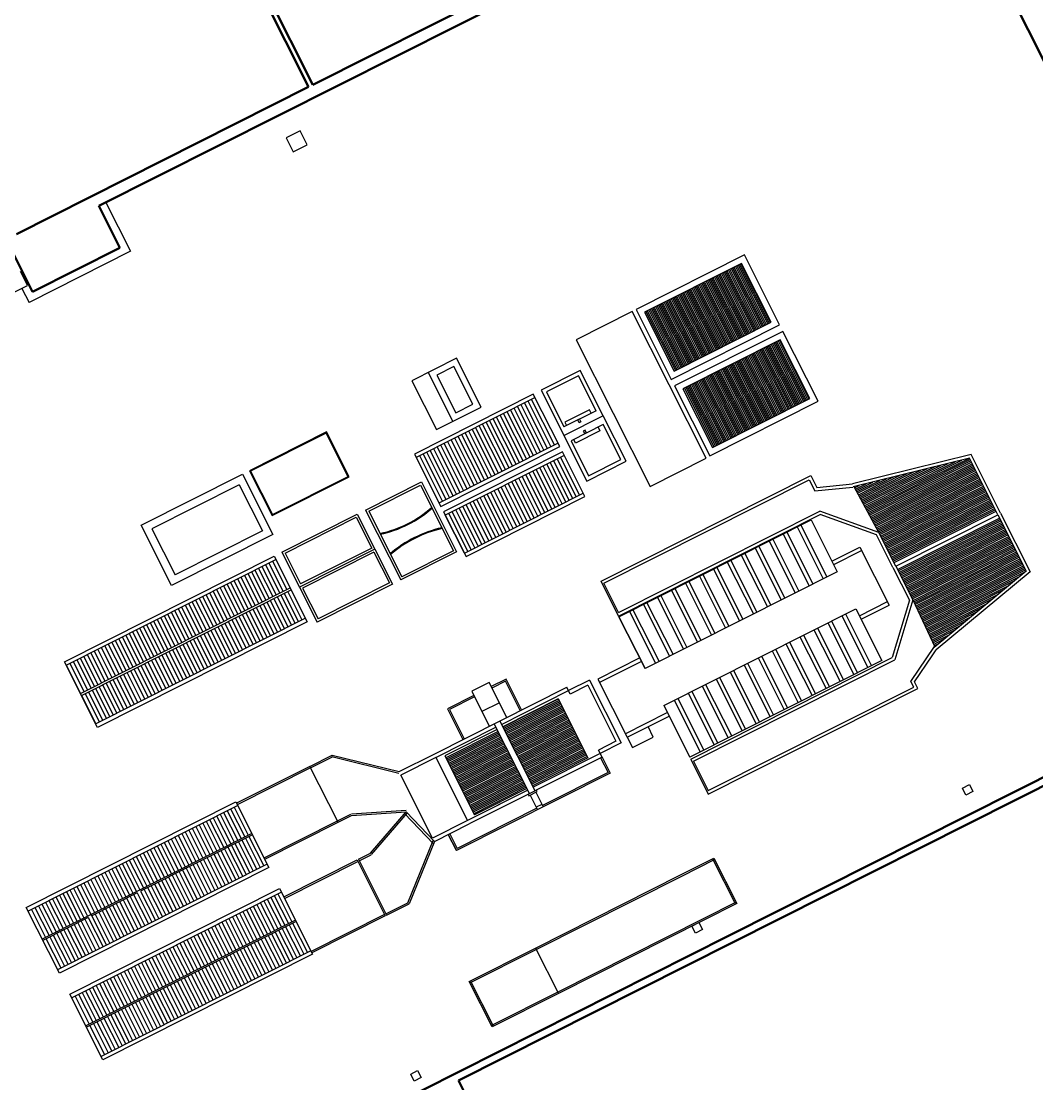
# Model space of a CAD drawing. Header units: inches. Extents: x 725.5 to 800.4, y -655.3 to -591.9.
# Drawn here: x 761.764 to 764.322, y -639.274 to -636.598 of the extents above; entities that cross this region are included whole.
import ezdxf

# ---------------------------------------------------------------- set-up
doc = ezdxf.new("R2010")
doc.units = ezdxf.units.IN
doc.header["$MEASUREMENT"] = 0
doc.layers.add('023_MUROS_2', color=7, linetype='Continuous')
doc.layers.add('A_TEXTOLOCAL', color=3, linetype='Continuous')

msp = doc.modelspace()

# ---------------------------------------------------------------- linework, layer by layer
at = {"color": 7}
for p, q in [((761.9768, -637.0541), (762.0389, -637.1774)), ((762.0389, -637.1774), (761.7836, -637.306)), ((763.5858, -637.1866), (763.313, -637.3241)), ((763.6745, -637.3627), (763.5858, -637.1866)), ((763.5789, -637.2078), (763.3342, -637.3311)), ((763.5454, -637.2246), (763.6199, -637.3725)), ((763.5489, -637.2229), (763.6234, -637.3707)), ((763.5524, -637.2211), (763.6269, -637.369)), ((763.556, -637.2193), (763.6305, -637.3672)), ((763.5595, -637.2175), (763.634, -637.3654)), ((763.563, -637.2158), (763.6375, -637.3636)), ((763.5665, -637.214), (763.641, -637.3619)), ((763.5701, -637.2122), (763.6446, -637.3601)), ((763.5736, -637.2105), (763.6481, -637.3583)), ((763.5771, -637.2087), (763.6516, -637.3566)), ((763.6534, -637.3557), (763.5789, -637.2078)), ((763.4926, -637.2512), (763.5671, -637.3991)), ((763.4961, -637.2495), (763.5706, -637.3973)), ((763.4996, -637.2477), (763.5741, -637.3956)), ((763.5032, -637.2459), (763.5777, -637.3938)), ((763.5067, -637.2442), (763.5812, -637.392)), ((763.5102, -637.2424), (763.5847, -637.3903)), ((763.5137, -637.2406), (763.5882, -637.3885)), ((763.5172, -637.2388), (763.5917, -637.3867)), ((763.5208, -637.2371), (763.5953, -637.3849)), ((763.5243, -637.2353), (763.5988, -637.3832)), ((763.5278, -637.2335), (763.6023, -637.3814)), ((763.5313, -637.2317), (763.6058, -637.3796)), ((763.5348, -637.23), (763.6093, -637.3778)), ((763.5384, -637.2282), (763.6129, -637.3761)), ((763.5419, -637.2264), (763.6164, -637.3743)), ((761.7659, -637.2708), (761.7836, -637.306)), ((763.4363, -637.2796), (763.5108, -637.4275)), ((763.4398, -637.2779), (763.5143, -637.4257)), ((763.4433, -637.2761), (763.5178, -637.424)), ((763.4468, -637.2743), (763.5213, -637.4222)), ((763.4503, -637.2725), (763.5248, -637.4204)), ((763.4539, -637.2708), (763.5284, -637.4186)), ((763.4574, -637.269), (763.5319, -637.4169)), ((763.4609, -637.2672), (763.5354, -637.4151)), ((763.4644, -637.2654), (763.5389, -637.4133)), ((763.4679, -637.2637), (763.5424, -637.4115)), ((763.4715, -637.2619), (763.546, -637.4098)), ((763.475, -637.2601), (763.5495, -637.408)), ((763.4785, -637.2583), (763.553, -637.4062)), ((763.482, -637.2566), (763.5565, -637.4044)), ((763.4856, -637.2548), (763.5601, -637.4027)), ((763.4891, -637.253), (763.5636, -637.4009)), ((763.3834, -637.3062), (763.4579, -637.4541)), ((763.387, -637.3045), (763.4615, -637.4523)), ((763.3905, -637.3027), (763.465, -637.4506)), ((763.394, -637.3009), (763.4685, -637.4488)), ((763.3975, -637.2991), (763.472, -637.447)), ((763.4011, -637.2974), (763.4756, -637.4452)), ((763.4046, -637.2956), (763.4791, -637.4435)), ((763.4081, -637.2938), (763.4826, -637.4417)), ((763.4116, -637.292), (763.4861, -637.4399)), ((763.4151, -637.2903), (763.4896, -637.4381)), ((763.4187, -637.2885), (763.4932, -637.4364)), ((763.4222, -637.2867), (763.4967, -637.4346)), ((763.4257, -637.285), (763.5002, -637.4328)), ((763.4292, -637.2832), (763.5037, -637.4311)), ((763.4327, -637.2814), (763.5072, -637.4293)), ((763.3031, -637.3291), (763.1622, -637.4)), ((763.4893, -637.6988), (763.3031, -637.3291)), ((763.313, -637.3241), (763.4017, -637.5001)), ((763.3342, -637.3311), (763.4087, -637.4789)), ((763.3377, -637.3293), (763.4122, -637.4772)), ((763.3412, -637.3275), (763.4157, -637.4754)), ((763.3447, -637.3257), (763.4192, -637.4736)), ((763.3482, -637.324), (763.4227, -637.4718)), ((763.3518, -637.3222), (763.4263, -637.4701)), ((763.3553, -637.3204), (763.4298, -637.4683)), ((763.3588, -637.3187), (763.4333, -637.4665)), ((763.3623, -637.3169), (763.4368, -637.4648)), ((763.3658, -637.3151), (763.4403, -637.463)), ((763.3694, -637.3133), (763.4439, -637.4612)), ((763.3729, -637.3116), (763.4474, -637.4594)), ((763.3764, -637.3098), (763.4509, -637.4577)), ((763.3799, -637.308), (763.4544, -637.4559)), ((763.4087, -637.4789), (763.6534, -637.3557)), ((763.4017, -637.5001), (763.6745, -637.3627)), ((763.6828, -637.379), (763.4099, -637.5165)), ((763.7715, -637.5551), (763.6828, -637.379)), ((763.1622, -637.4), (763.3485, -637.7697)), ((763.6758, -637.4002), (763.4311, -637.5235)), ((763.6494, -637.4135), (763.7239, -637.5614)), ((763.6529, -637.4117), (763.7274, -637.5596)), ((763.6564, -637.41), (763.7309, -637.5578)), ((763.6599, -637.4082), (763.7344, -637.5561)), ((763.6635, -637.4064), (763.738, -637.5543)), ((763.667, -637.4046), (763.7415, -637.5525)), ((763.6705, -637.4029), (763.745, -637.5507)), ((763.674, -637.4011), (763.7485, -637.549)), ((763.7503, -637.5481), (763.6758, -637.4002)), ((763.5966, -637.4401), (763.6711, -637.588)), ((763.6001, -637.4383), (763.6746, -637.5862)), ((763.6036, -637.4366), (763.6781, -637.5844)), ((763.6071, -637.4348), (763.6816, -637.5827)), ((763.6107, -637.433), (763.6852, -637.5809)), ((763.6142, -637.4312), (763.6887, -637.5791)), ((763.6177, -637.4295), (763.6922, -637.5773)), ((763.6212, -637.4277), (763.6957, -637.5756)), ((763.6247, -637.4259), (763.6992, -637.5738)), ((763.6283, -637.4241), (763.7028, -637.572)), ((763.6318, -637.4224), (763.7063, -637.5702)), ((763.6353, -637.4206), (763.7098, -637.5685)), ((763.6388, -637.4188), (763.7133, -637.5667)), ((763.6423, -637.4171), (763.7168, -637.5649)), ((763.6459, -637.4153), (763.7204, -637.5632)), ((762.8609, -637.4466), (762.7482, -637.5033)), ((762.9229, -637.5698), (762.8609, -637.4466)), ((763.5438, -637.4667), (763.6183, -637.6146)), ((763.5473, -637.4649), (763.6218, -637.6128)), ((763.5508, -637.4632), (763.6253, -637.611)), ((763.5543, -637.4614), (763.6288, -637.6093)), ((763.5578, -637.4596), (763.6323, -637.6075)), ((763.5614, -637.4578), (763.6359, -637.6057)), ((763.5649, -637.4561), (763.6394, -637.6039)), ((763.5684, -637.4543), (763.6429, -637.6022)), ((763.5719, -637.4525), (763.6464, -637.6004)), ((763.5754, -637.4508), (763.6499, -637.5986)), ((763.579, -637.449), (763.6535, -637.5969)), ((763.5825, -637.4472), (763.657, -637.5951)), ((763.586, -637.4454), (763.6605, -637.5933)), ((763.5895, -637.4437), (763.664, -637.5915)), ((763.5931, -637.4419), (763.6676, -637.5898)), ((762.7894, -637.4826), (762.8515, -637.6058)), ((762.8539, -637.4678), (762.8106, -637.4896)), ((762.8106, -637.4896), (762.8585, -637.5846)), ((762.9018, -637.5628), (762.8539, -637.4678)), ((763.1723, -637.4776), (763.0737, -637.5273)), ((763.1679, -637.4908), (763.087, -637.5316)), ((763.2123, -637.5788), (763.1679, -637.4908)), ((763.2876, -637.7064), (763.1723, -637.4776)), ((763.4909, -637.4933), (763.5654, -637.6412)), ((763.4945, -637.4916), (763.569, -637.6394)), ((763.498, -637.4898), (763.5725, -637.6377)), ((763.5015, -637.488), (763.576, -637.6359)), ((763.505, -637.4862), (763.5795, -637.6341)), ((763.5086, -637.4845), (763.5831, -637.6323)), ((763.5121, -637.4827), (763.5866, -637.6306)), ((763.5156, -637.4809), (763.5901, -637.6288)), ((763.5191, -637.4791), (763.5936, -637.627)), ((763.5226, -637.4774), (763.5971, -637.6252)), ((763.5262, -637.4756), (763.6007, -637.6235)), ((763.5297, -637.4738), (763.6042, -637.6217)), ((763.5332, -637.472), (763.6077, -637.6199)), ((763.5367, -637.4703), (763.6112, -637.6181)), ((763.5402, -637.4685), (763.6147, -637.6164)), ((762.7482, -637.5033), (762.8103, -637.6266)), ((763.4099, -637.5165), (763.4986, -637.6925)), ((763.4381, -637.5199), (763.5126, -637.6678)), ((763.4417, -637.5182), (763.5162, -637.666)), ((763.4452, -637.5164), (763.5197, -637.6643)), ((763.4487, -637.5146), (763.5232, -637.6625)), ((763.4522, -637.5128), (763.5267, -637.6607)), ((763.4557, -637.5111), (763.5302, -637.6589)), ((763.4593, -637.5093), (763.5338, -637.6572)), ((763.4628, -637.5075), (763.5373, -637.6554)), ((763.4663, -637.5057), (763.5408, -637.6536)), ((763.4698, -637.504), (763.5443, -637.6518)), ((763.4733, -637.5022), (763.5478, -637.6501)), ((763.4769, -637.5004), (763.5514, -637.6483)), ((763.4804, -637.4986), (763.5549, -637.6465)), ((763.4839, -637.4969), (763.5584, -637.6447)), ((763.4874, -637.4951), (763.5619, -637.643)), ((763.054, -637.5372), (762.7547, -637.688)), ((763.0584, -637.546), (762.7592, -637.6968)), ((763.1205, -637.6692), (763.054, -637.5372)), ((763.0737, -637.5273), (763.189, -637.7561)), ((763.087, -637.5316), (763.1313, -637.6196)), ((763.4311, -637.5235), (763.5056, -637.6714)), ((763.4346, -637.5217), (763.5091, -637.6696)), ((762.8103, -637.6266), (762.9229, -637.5698)), ((762.8585, -637.5846), (762.9018, -637.5628)), ((763.0633, -637.687), (763.0056, -637.5726)), ((763.0721, -637.6826), (763.0144, -637.5682)), ((763.0809, -637.6782), (763.0232, -637.5637)), ((763.0897, -637.6737), (763.032, -637.5593)), ((763.0985, -637.6693), (763.0408, -637.5549)), ((763.1073, -637.6649), (763.0496, -637.5504)), ((763.4986, -637.6925), (763.7715, -637.5551)), ((763.5056, -637.6714), (763.7503, -637.5481)), ((763.0105, -637.7136), (762.9528, -637.5992)), ((763.0193, -637.7092), (762.9616, -637.5948)), ((763.0281, -637.7048), (762.9704, -637.5903)), ((763.0369, -637.7003), (762.9792, -637.5859)), ((763.0457, -637.6959), (762.988, -637.5815)), ((763.0545, -637.6915), (762.9968, -637.577)), ((763.2123, -637.5788), (763.1313, -637.6196)), ((763.23, -637.592), (763.1314, -637.6417)), ((763.1952, -637.5764), (763.1336, -637.6074)), ((763.1706, -637.5999), (763.174, -637.6067)), ((763.1997, -637.5852), (763.1952, -637.5764)), ((762.9576, -637.7402), (762.9, -637.6258)), ((762.9664, -637.7358), (762.9088, -637.6214)), ((762.9752, -637.7314), (762.9176, -637.6169)), ((762.984, -637.7269), (762.9264, -637.6125)), ((762.9928, -637.7225), (762.9352, -637.6081)), ((763.0017, -637.7181), (762.944, -637.6036)), ((763.1336, -637.6074), (763.138, -637.6162)), ((763.23, -637.614), (763.149, -637.6548)), ((763.1692, -637.6091), (763.1658, -637.6023)), ((763.174, -637.6067), (763.1692, -637.6091)), ((763.2174, -637.6204), (763.2218, -637.6292)), ((763.2744, -637.7021), (763.23, -637.614)), ((762.533, -637.6325), (762.3394, -637.7301)), ((762.5339, -637.6343), (762.3403, -637.7318)), ((762.588, -637.7461), (762.5313, -637.6334)), ((762.5898, -637.7452), (762.533, -637.6325)), ((762.9048, -637.7668), (762.8472, -637.6524)), ((762.9136, -637.7624), (762.856, -637.648)), ((762.9224, -637.758), (762.8648, -637.6435)), ((762.9312, -637.7535), (762.8736, -637.6391)), ((762.94, -637.7491), (762.8824, -637.6347)), ((762.9488, -637.7447), (762.8912, -637.6302)), ((763.1602, -637.6603), (763.1558, -637.6514)), ((763.2218, -637.6292), (763.1602, -637.6603)), ((763.1848, -637.6282), (763.18, -637.6306)), ((763.18, -637.6306), (763.1835, -637.6375)), ((763.1883, -637.6351), (763.1848, -637.6282)), ((762.852, -637.7935), (762.7944, -637.679)), ((762.8608, -637.789), (762.8032, -637.6746)), ((762.8696, -637.7846), (762.812, -637.6702)), ((762.8168, -637.8112), (763.1161, -637.6604)), ((762.8784, -637.7801), (762.8208, -637.6657)), ((762.8212, -637.82), (763.1205, -637.6692)), ((762.8872, -637.7757), (762.8296, -637.6613)), ((762.896, -637.7713), (762.8384, -637.6569)), ((763.149, -637.6548), (763.1934, -637.7429)), ((762.7547, -637.688), (762.8212, -637.82)), ((762.8256, -637.8068), (762.768, -637.6923)), ((762.8344, -637.8023), (762.7768, -637.6879)), ((762.8432, -637.7979), (762.7856, -637.6835)), ((763.1273, -637.6826), (762.828, -637.8334)), ((763.1317, -637.6914), (762.8324, -637.8422)), ((763.1532, -637.7998), (763.1053, -637.7047)), ((763.162, -637.7953), (763.1141, -637.7003)), ((763.1708, -637.7909), (763.1229, -637.6959)), ((763.184, -637.7953), (763.1273, -637.6826)), ((763.189, -637.7561), (763.2876, -637.7064)), ((763.1934, -637.7429), (763.2744, -637.7021)), ((763.3485, -637.7697), (763.4893, -637.6988)), ((764.1567, -637.6893), (763.8582, -637.7632)), ((764.1525, -637.6985), (763.8601, -637.7709)), ((763.8898, -637.8216), (764.1164, -637.7074)), ((763.8917, -637.8251), (764.1336, -637.7032)), ((763.8935, -637.8285), (764.1508, -637.6989)), ((763.8954, -637.832), (764.1541, -637.7017)), ((763.8973, -637.8355), (764.1558, -637.7052)), ((764.2241, -637.8408), (764.1525, -637.6985)), ((764.2312, -637.8372), (764.1567, -637.6893)), ((762.3394, -637.7301), (762.3961, -637.8427)), ((762.3411, -637.7292), (762.3979, -637.8418)), ((763.1004, -637.8264), (763.0525, -637.7313)), ((763.1092, -637.822), (763.0613, -637.7269)), ((763.118, -637.8175), (763.0701, -637.7225)), ((763.1268, -637.8131), (763.0789, -637.718)), ((763.1356, -637.8087), (763.0877, -637.7136)), ((763.1444, -637.8042), (763.0965, -637.7092)), ((763.8785, -637.8008), (764.013, -637.733)), ((763.8804, -637.8042), (764.0303, -637.7287)), ((763.8823, -637.8077), (764.0475, -637.7245)), ((763.8842, -637.8112), (764.0647, -637.7202)), ((763.886, -637.8147), (764.0819, -637.716)), ((763.8879, -637.8181), (764.0991, -637.7117)), ((763.8992, -637.8389), (764.1576, -637.7087)), ((763.9011, -637.8424), (764.1594, -637.7123)), ((763.9029, -637.8459), (764.1612, -637.7158)), ((763.9048, -637.8493), (764.1629, -637.7193)), ((763.9067, -637.8528), (764.1647, -637.7228)), ((763.9086, -637.8563), (764.1665, -637.7263)), ((763.9105, -637.8597), (764.1683, -637.7299)), ((763.9123, -637.8632), (764.17, -637.7334)), ((762.0665, -637.8675), (762.3218, -637.7389)), ((762.3218, -637.7389), (762.3981, -637.8903)), ((762.3953, -637.841), (762.5889, -637.7434)), ((762.3961, -637.8427), (762.5898, -637.7452)), ((762.6313, -637.8292), (762.7722, -637.7582)), ((762.7722, -637.7582), (762.8609, -637.9343)), ((763.0476, -637.853), (762.9997, -637.7579)), ((763.0564, -637.8486), (763.0085, -637.7535)), ((763.0652, -637.8441), (763.0173, -637.7491)), ((763.074, -637.8397), (763.0261, -637.7446)), ((763.0828, -637.8353), (763.0349, -637.7402)), ((763.0916, -637.8308), (763.0437, -637.7358)), ((763.2247, -638.0081), (763.7528, -637.742)), ((763.2318, -638.0134), (763.7493, -637.7526)), ((763.7493, -637.7526), (763.7636, -637.7809)), ((763.7528, -637.742), (763.7682, -637.7725)), ((763.8672, -637.78), (763.9097, -637.7586)), ((763.8691, -637.7834), (763.9269, -637.7543)), ((763.871, -637.7869), (763.9441, -637.7501)), ((763.8729, -637.7904), (763.9614, -637.7458)), ((763.8748, -637.7938), (763.9786, -637.7415)), ((763.8766, -637.7973), (763.9958, -637.7373)), ((763.9142, -637.8667), (764.1718, -637.7369)), ((763.9161, -637.8701), (764.1736, -637.7404)), ((763.918, -637.8736), (764.1753, -637.7439)), ((763.9201, -637.8769), (764.1771, -637.7475)), ((763.9219, -637.8805), (764.1789, -637.751)), ((763.9237, -637.884), (764.1807, -637.7545)), ((763.9254, -637.8875), (764.1824, -637.758)), ((762.6393, -637.8318), (762.7695, -637.7662)), ((762.7695, -637.7662), (762.8529, -637.9317)), ((762.8803, -637.9373), (763.1796, -637.7865)), ((762.9947, -637.8796), (762.9469, -637.7845)), ((763.0035, -637.8752), (762.9557, -637.7801)), ((763.0124, -637.8707), (762.9645, -637.7757)), ((763.0212, -637.8663), (762.9733, -637.7712)), ((763.03, -637.8619), (762.9821, -637.7668)), ((763.0388, -637.8574), (762.9909, -637.7624)), ((763.7636, -637.7809), (763.859, -637.7711)), ((763.7682, -637.7725), (763.8582, -637.7632)), ((763.9244, -637.8855), (763.862, -637.7704)), ((763.8635, -637.773), (763.8753, -637.7671)), ((763.8654, -637.7765), (763.8925, -637.7628)), ((763.9272, -637.891), (764.1842, -637.7615)), ((763.929, -637.8946), (764.186, -637.7651)), ((763.9307, -637.8981), (764.1878, -637.7686)), ((763.9325, -637.9016), (764.1895, -637.7721)), ((763.9343, -637.9051), (764.1913, -637.7756)), ((763.9361, -637.9086), (764.1931, -637.7791)), ((763.9378, -637.9122), (764.1949, -637.7827)), ((763.9396, -637.9157), (764.1966, -637.7862)), ((762.8848, -637.9461), (763.184, -637.7953)), ((762.9419, -637.9062), (762.894, -637.8111)), ((762.9507, -637.9018), (762.9028, -637.8067)), ((762.9595, -637.8973), (762.9116, -637.8023)), ((762.9683, -637.8929), (762.9204, -637.7978)), ((762.9771, -637.8885), (762.9292, -637.7934)), ((762.9859, -637.884), (762.9381, -637.789)), ((763.9414, -637.9192), (764.1984, -637.7897)), ((763.9432, -637.9227), (764.2002, -637.7932)), ((763.9449, -637.9262), (764.202, -637.7967)), ((763.9467, -637.9298), (764.2037, -637.8003)), ((763.9485, -637.9333), (764.2055, -637.8038)), ((763.9503, -637.9368), (764.2073, -637.8073)), ((763.952, -637.9403), (764.2091, -637.8108)), ((763.9538, -637.9438), (764.2108, -637.8144)), ((762.4206, -637.9351), (762.6107, -637.8393)), ((762.6107, -637.8393), (762.6551, -637.9273)), ((762.6313, -637.8292), (762.72, -638.0052)), ((762.6393, -637.8318), (762.7226, -637.9973)), ((762.828, -637.8334), (762.8848, -637.9461)), ((762.8891, -637.9328), (762.8412, -637.8378)), ((762.8979, -637.9284), (762.85, -637.8333)), ((762.9067, -637.9239), (762.8588, -637.8289)), ((762.9155, -637.9195), (762.8676, -637.8245)), ((762.9243, -637.9151), (762.8764, -637.82)), ((762.9331, -637.9106), (762.8852, -637.8156)), ((763.269, -638.0873), (763.776, -637.8319)), ((763.269, -638.0961), (763.7765, -637.8404)), ((763.9244, -637.8855), (763.776, -637.8319)), ((763.9188, -637.8918), (763.7765, -637.8404)), ((763.9556, -637.9474), (764.2126, -637.8179)), ((763.9574, -637.9509), (764.2144, -637.8214)), ((763.9591, -637.9544), (764.2161, -637.8249)), ((763.9609, -637.9579), (764.2179, -637.8284)), ((763.9627, -637.9614), (764.2197, -637.832)), ((763.9671, -637.9702), (764.2241, -637.8408)), ((764.2241, -637.8408), (764.2958, -637.983)), ((764.2312, -637.8372), (764.3057, -637.9851)), ((762.1428, -638.0189), (762.0665, -637.8675)), ((762.4286, -637.9377), (762.6081, -637.8473)), ((762.6081, -637.8473), (762.6471, -637.9247)), ((762.8803, -637.9373), (762.8324, -637.8422)), ((763.2699, -638.0979), (763.754, -637.854)), ((763.7276, -637.8673), (763.7933, -637.9976)), ((763.754, -637.854), (763.8197, -637.9843)), ((763.9715, -637.979), (764.2286, -637.8496)), ((763.9715, -637.979), (764.2286, -637.8496)), ((763.9733, -637.9826), (764.2303, -637.8531)), ((763.9751, -637.9861), (764.2321, -637.8566)), ((763.9769, -637.9896), (764.2339, -637.8601)), ((763.9786, -637.9931), (764.2357, -637.8636)), ((763.9804, -637.9967), (764.2374, -637.8672)), ((762.3981, -637.8903), (762.1428, -638.0189)), ((763.6836, -637.8895), (763.7492, -638.0197)), ((763.6924, -637.885), (763.758, -638.0153)), ((763.7188, -637.8717), (763.7844, -638.002)), ((763.9601, -637.9738), (763.9188, -637.8918)), ((763.9671, -637.9702), (763.9244, -637.8855)), ((763.9822, -638.0002), (764.2392, -637.8707)), ((763.984, -638.0037), (764.241, -637.8742)), ((763.9857, -638.0072), (764.2428, -637.8777)), ((763.9875, -638.0107), (764.2445, -637.8812)), ((763.9893, -638.0143), (764.2463, -637.8848)), ((763.9911, -638.0178), (764.2481, -637.8883)), ((763.9928, -638.0213), (764.2498, -637.8918)), ((763.622, -637.9205), (763.6876, -638.0508)), ((763.6484, -637.9072), (763.714, -638.0375)), ((763.6572, -637.9028), (763.7228, -638.033)), ((763.9946, -638.0248), (764.2516, -637.8953)), ((763.9964, -638.0283), (764.2534, -637.8989)), ((763.9982, -638.0319), (764.2552, -637.9024)), ((763.9999, -638.0354), (764.2569, -637.9059)), ((764.0017, -638.0389), (764.2587, -637.9094)), ((764.0035, -638.0424), (764.2605, -637.9129)), ((764.0052, -638.0459), (764.2623, -637.9165)), ((764.007, -638.0495), (764.264, -637.92)), ((761.873, -638.211), (762.4012, -637.9449)), ((762.4012, -637.9449), (762.4845, -638.1104)), ((762.4206, -637.9351), (762.5093, -638.1111)), ((762.4286, -637.9377), (762.4676, -638.0152)), ((762.6551, -637.9273), (762.465, -638.0231)), ((762.6471, -637.9247), (762.4676, -638.0152)), ((762.6525, -637.9353), (762.4729, -638.0257)), ((762.6525, -637.9353), (762.6915, -638.0127)), ((762.6551, -637.9273), (762.6994, -638.0154)), ((762.8609, -637.9343), (762.72, -638.0052)), ((762.8529, -637.9317), (762.7226, -637.9973)), ((763.578, -637.9427), (763.6436, -638.0729)), ((763.5868, -637.9382), (763.6524, -638.0685)), ((763.6132, -637.9249), (763.6788, -638.0552)), ((763.8064, -637.9578), (763.8768, -637.9224)), ((763.8108, -637.9666), (763.8812, -637.9312)), ((763.8768, -637.9224), (763.9504, -638.0685)), ((764.0088, -638.053), (764.2658, -637.9235)), ((764.0106, -638.0565), (764.2676, -637.927)), ((764.0123, -638.06), (764.2694, -637.9305)), ((764.0141, -638.0635), (764.2711, -637.9341)), ((764.0155, -638.0673), (764.2729, -637.9376)), ((764.0172, -638.0708), (764.2747, -637.9411)), ((764.0189, -638.0744), (764.2765, -637.9446)), ((764.0205, -638.078), (764.2782, -637.9481)), ((761.8775, -638.2198), (762.4056, -637.9537)), ((762.3704, -637.9714), (762.4063, -638.0427)), ((762.3792, -637.967), (762.4151, -638.0383)), ((762.388, -637.9626), (762.4239, -638.0339)), ((762.3968, -637.9581), (762.4327, -638.0294)), ((763.5164, -637.9737), (763.582, -638.104)), ((763.5428, -637.9604), (763.6084, -638.0907)), ((763.5516, -637.956), (763.6172, -638.0862)), ((763.9601, -637.9738), (764.0014, -638.0557)), ((763.9671, -637.9702), (764.0098, -638.055)), ((764.0222, -638.0815), (764.28, -637.9517)), ((764.0239, -638.0851), (764.2818, -637.9552)), ((764.0255, -638.0887), (764.2836, -637.9587)), ((764.0272, -638.0923), (764.2853, -637.9622)), ((764.0289, -638.0958), (764.2871, -637.9657)), ((764.0305, -638.0994), (764.2889, -637.9693)), ((764.0322, -638.103), (764.2906, -637.9728)), ((762.3176, -637.998), (762.3535, -638.0693)), ((762.3264, -637.9936), (762.3623, -638.0649)), ((762.3352, -637.9892), (762.3711, -638.0605)), ((762.344, -637.9847), (762.3799, -638.056)), ((762.3528, -637.9803), (762.3887, -638.0516)), ((762.3616, -637.9759), (762.3975, -638.0472)), ((763.8197, -637.9843), (763.3355, -638.2281)), ((763.4724, -637.9959), (763.538, -638.1262)), ((763.4812, -637.9915), (763.5468, -638.1217)), ((763.5076, -637.9781), (763.5732, -638.1084)), ((764.0339, -638.1066), (764.2924, -637.9763)), ((764.0356, -638.1101), (764.2942, -637.9798)), ((764.0372, -638.1137), (764.2945, -637.9841)), ((764.0389, -638.1173), (764.2808, -637.9954)), ((764.2958, -637.983), (764.0636, -638.1749)), ((764.3057, -637.9851), (764.0687, -638.181)), ((761.9134, -638.2911), (762.4415, -638.025)), ((762.2648, -638.0246), (762.3007, -638.0959)), ((762.2736, -638.0202), (762.3095, -638.0915)), ((762.2824, -638.0158), (762.3183, -638.0871)), ((762.2912, -638.0113), (762.3271, -638.0826)), ((762.3, -638.0069), (762.3359, -638.0782)), ((762.3088, -638.0025), (762.3447, -638.0738)), ((762.4729, -638.0257), (762.5119, -638.1032)), ((762.6994, -638.0154), (762.5093, -638.1111)), ((762.6915, -638.0127), (762.5119, -638.1032)), ((763.269, -638.0961), (763.2247, -638.0081)), ((763.269, -638.0873), (763.2318, -638.0134)), ((763.4107, -638.0269), (763.4764, -638.1572)), ((763.4372, -638.0136), (763.5028, -638.1439)), ((763.446, -638.0092), (763.5116, -638.1395)), ((764.0406, -638.1209), (764.2671, -638.0067)), ((764.0422, -638.1244), (764.2535, -638.018)), ((761.9161, -638.2963), (762.4442, -638.0303)), ((762.2032, -638.0557), (762.2391, -638.127)), ((762.212, -638.0513), (762.2479, -638.1225)), ((762.2208, -638.0468), (762.2567, -638.1181)), ((762.2296, -638.0424), (762.2655, -638.1137)), ((762.2384, -638.0379), (762.2743, -638.1092)), ((762.2472, -638.0335), (762.2831, -638.1048)), ((762.256, -638.0291), (762.2919, -638.1004)), ((762.4002, -638.0524), (762.4361, -638.1237)), ((762.409, -638.048), (762.4449, -638.1193)), ((762.4178, -638.0436), (762.4537, -638.1149)), ((762.4266, -638.0391), (762.4625, -638.1104)), ((762.4354, -638.0347), (762.4713, -638.106)), ((763.3667, -638.0491), (763.4324, -638.1794)), ((763.3755, -638.0447), (763.4412, -638.1749)), ((763.4019, -638.0314), (763.4676, -638.1616)), ((764.0098, -638.055), (763.9646, -638.2062)), ((764.0098, -638.055), (764.0652, -638.1736)), ((764.0439, -638.128), (764.2398, -638.0293)), ((764.0456, -638.1316), (764.2261, -638.0406)), ((764.0472, -638.1352), (764.2124, -638.0519)), ((762.1503, -638.0823), (762.1863, -638.1536)), ((762.1591, -638.0779), (762.1951, -638.1492)), ((762.168, -638.0734), (762.2039, -638.1447)), ((762.1768, -638.069), (762.2127, -638.1403)), ((762.1856, -638.0646), (762.2215, -638.1359)), ((762.1944, -638.0601), (762.2303, -638.1314)), ((762.3474, -638.0791), (762.3833, -638.1503)), ((762.3562, -638.0746), (762.3921, -638.1459)), ((762.365, -638.0702), (762.4009, -638.1415)), ((762.3738, -638.0657), (762.4097, -638.137)), ((762.3826, -638.0613), (762.4185, -638.1326)), ((762.3914, -638.0569), (762.4273, -638.1282)), ((763.3051, -638.0801), (763.3708, -638.2104)), ((763.3315, -638.0668), (763.3972, -638.1971)), ((763.3403, -638.0624), (763.406, -638.1927)), ((763.3826, -638.3215), (763.8667, -638.0776)), ((763.8667, -638.0776), (763.9323, -638.2078)), ((763.8755, -638.0952), (763.9459, -638.0597)), ((763.88, -638.104), (763.9504, -638.0685)), ((764.0014, -638.0557), (763.958, -638.2007)), ((764.0489, -638.1387), (764.1988, -638.0632)), ((764.0506, -638.1423), (764.1851, -638.0745)), ((762.4801, -638.1016), (761.952, -638.3676)), ((762.0975, -638.1089), (762.1335, -638.1802)), ((762.1063, -638.1045), (762.1423, -638.1758)), ((762.1151, -638.1), (762.1511, -638.1713)), ((762.1239, -638.0956), (762.1599, -638.1669)), ((762.1327, -638.0912), (762.1687, -638.1625)), ((762.1415, -638.0867), (762.1775, -638.158)), ((762.2946, -638.1057), (762.3305, -638.177)), ((762.3034, -638.1012), (762.3393, -638.1725)), ((762.3122, -638.0968), (762.3481, -638.1681)), ((762.321, -638.0924), (762.3569, -638.1637)), ((762.3298, -638.0879), (762.3657, -638.1592)), ((762.3386, -638.0835), (762.3745, -638.1548)), ((763.3355, -638.2281), (763.2699, -638.0979)), ((763.2699, -638.0979), (763.3355, -638.2281)), ((763.2963, -638.0846), (763.362, -638.2148)), ((763.805, -638.1086), (763.8707, -638.2389)), ((763.8315, -638.0953), (763.8971, -638.2256)), ((763.8403, -638.0909), (763.9059, -638.2211)), ((764.0522, -638.1459), (764.1714, -638.0858)), ((764.0539, -638.1494), (764.1577, -638.0971)), ((764.0556, -638.153), (764.1441, -638.1084)), ((762.4845, -638.1104), (761.9564, -638.3764)), ((762.0447, -638.1355), (762.0806, -638.2068)), ((762.0535, -638.1311), (762.0894, -638.2024)), ((762.0623, -638.1266), (762.0982, -638.1979)), ((762.0711, -638.1222), (762.107, -638.1935)), ((762.0799, -638.1178), (762.1158, -638.1891)), ((762.0887, -638.1133), (762.1247, -638.1846)), ((762.2417, -638.1323), (762.2777, -638.2036)), ((762.2505, -638.1278), (762.2865, -638.1991)), ((762.2593, -638.1234), (762.2953, -638.1947)), ((762.2681, -638.119), (762.3041, -638.1903)), ((762.2769, -638.1145), (762.3129, -638.1858)), ((762.2857, -638.1101), (762.3217, -638.1814)), ((763.761, -638.1308), (763.8267, -638.261)), ((763.7698, -638.1263), (763.8355, -638.2566)), ((763.7962, -638.113), (763.8619, -638.2433)), ((764.0573, -638.1566), (764.1304, -638.1197)), ((764.0589, -638.1602), (764.1167, -638.131)), ((761.9919, -638.1621), (762.0278, -638.2334)), ((762.0007, -638.1577), (762.0366, -638.229)), ((762.0095, -638.1532), (762.0454, -638.2245)), ((762.0183, -638.1488), (762.0542, -638.2201)), ((762.0271, -638.1444), (762.063, -638.2157)), ((762.0359, -638.1399), (762.0718, -638.2112)), ((762.1889, -638.1589), (762.2248, -638.2302)), ((762.1977, -638.1544), (762.2336, -638.2257)), ((762.2065, -638.15), (762.2424, -638.2213)), ((762.2153, -638.1456), (762.2513, -638.2169)), ((762.2241, -638.1411), (762.2601, -638.2124)), ((762.2329, -638.1367), (762.2689, -638.208)), ((763.6994, -638.1618), (763.7651, -638.2921)), ((763.7258, -638.1485), (763.7915, -638.2788)), ((763.7346, -638.1441), (763.8003, -638.2743)), ((764.0606, -638.1637), (764.103, -638.1424)), ((764.0623, -638.1673), (764.0894, -638.1537)), ((761.9391, -638.1887), (761.975, -638.26)), ((761.9479, -638.1843), (761.9838, -638.2556)), ((761.9567, -638.1799), (761.9926, -638.2511)), ((761.9655, -638.1754), (762.0014, -638.2467)), ((761.9743, -638.171), (762.0102, -638.2423)), ((761.9831, -638.1665), (762.019, -638.2378)), ((762.1361, -638.1855), (762.172, -638.2568)), ((762.1449, -638.181), (762.1808, -638.2523)), ((762.1537, -638.1766), (762.1896, -638.2479)), ((762.1625, -638.1722), (762.1984, -638.2435)), ((762.1713, -638.1677), (762.2072, -638.239)), ((762.1801, -638.1633), (762.216, -638.2346)), ((763.6554, -638.184), (763.721, -638.3143)), ((763.6642, -638.1795), (763.7298, -638.3098)), ((763.6906, -638.1662), (763.7563, -638.2965)), ((764.0054, -638.261), (764.0648, -638.1727)), ((764.0585, -638.1961), (764.0687, -638.181)), ((764.0639, -638.1709), (764.0757, -638.165)), ((761.9564, -638.3764), (761.873, -638.211)), ((761.8863, -638.2153), (761.9222, -638.2866)), ((761.8951, -638.2109), (761.931, -638.2822)), ((761.9039, -638.2065), (761.9398, -638.2778)), ((761.9127, -638.202), (761.9486, -638.2733)), ((761.9215, -638.1976), (761.9574, -638.2689)), ((761.9303, -638.1932), (761.9662, -638.2645)), ((762.0833, -638.2121), (762.1192, -638.2834)), ((762.0921, -638.2077), (762.128, -638.2789)), ((762.1009, -638.2032), (762.1368, -638.2745)), ((762.1097, -638.1988), (762.1456, -638.2701)), ((762.1185, -638.1943), (762.1544, -638.2656)), ((762.1273, -638.1899), (762.1632, -638.2612)), ((763.3222, -638.2017), (763.2166, -638.255)), ((763.3267, -638.2105), (763.2211, -638.2638)), ((763.9323, -638.2078), (763.4482, -638.4517)), ((763.4505, -638.4563), (763.958, -638.2007)), ((763.4576, -638.4616), (763.9646, -638.2062)), ((763.5938, -638.215), (763.6594, -638.3453)), ((763.6202, -638.2017), (763.6858, -638.332)), ((763.629, -638.1973), (763.6946, -638.3276)), ((764.0146, -638.2616), (764.0585, -638.1961)), ((761.8775, -638.2198), (761.9134, -638.2911)), ((762.0305, -638.2387), (762.0664, -638.31)), ((762.0393, -638.2343), (762.0752, -638.3056)), ((762.0481, -638.2298), (762.084, -638.3011)), ((762.0569, -638.2254), (762.0928, -638.2967)), ((762.0657, -638.221), (762.1016, -638.2923)), ((762.0745, -638.2165), (762.1104, -638.2878)), ((763.5498, -638.2372), (763.6154, -638.3675)), ((763.5586, -638.2328), (763.6242, -638.363)), ((763.585, -638.2195), (763.6506, -638.3497)), ((761.9689, -638.2697), (762.0048, -638.341)), ((761.9777, -638.2653), (762.0136, -638.3366)), ((761.9865, -638.2609), (762.0224, -638.3322)), ((761.9953, -638.2564), (762.0312, -638.3277)), ((762.0041, -638.252), (762.04, -638.3233)), ((762.0129, -638.2476), (762.0488, -638.3189)), ((762.0217, -638.2431), (762.0576, -638.3144)), ((762.9428, -638.2633), (762.8988, -638.2855)), ((762.9872, -638.3513), (762.9428, -638.2633)), ((762.9855, -638.255), (762.9481, -638.2739)), ((762.9838, -638.2603), (762.9499, -638.2774)), ((763.021, -638.3343), (762.9838, -638.2603)), ((763.0245, -638.3325), (762.9855, -638.255)), ((763.1957, -638.2573), (763.1429, -638.2839)), ((763.1957, -638.2573), (763.2755, -638.4157)), ((763.2166, -638.255), (763.2902, -638.4011)), ((763.4882, -638.2682), (763.5538, -638.3985)), ((763.5146, -638.2549), (763.5802, -638.3852)), ((763.5234, -638.2505), (763.589, -638.3808)), ((764.0124, -638.2748), (764.0054, -638.261)), ((764.023, -638.2783), (764.0146, -638.2616)), ((761.9161, -638.2963), (761.952, -638.3676)), ((761.9249, -638.2919), (761.9608, -638.3632)), ((761.9337, -638.2875), (761.9696, -638.3588)), ((761.9425, -638.283), (761.9784, -638.3543)), ((761.9513, -638.2786), (761.9872, -638.3499)), ((761.9601, -638.2742), (761.996, -638.3455)), ((762.804, -638.4436), (763.1385, -638.2751)), ((762.9041, -638.296), (762.8376, -638.3295)), ((762.8988, -638.2855), (762.9432, -638.3735)), ((762.9741, -638.3689), (763.1429, -638.2839)), ((763.1473, -638.2927), (763.1385, -638.2751)), ((763.1914, -638.2705), (763.1473, -638.2927)), ((763.1914, -638.2705), (763.2623, -638.4114)), ((763.4442, -638.2904), (763.5098, -638.4207)), ((763.453, -638.286), (763.5186, -638.4162)), ((763.4794, -638.2727), (763.545, -638.4029)), ((763.4948, -638.5355), (764.0124, -638.2748)), ((763.4949, -638.5444), (764.023, -638.2783)), ((762.9059, -638.2996), (762.8429, -638.3313)), ((762.9687, -638.3146), (762.9246, -638.3368)), ((763.1167, -638.3044), (762.977, -638.3747)), ((763.117, -638.3051), (762.9774, -638.3755)), ((763.1188, -638.3086), (762.9792, -638.379)), ((763.1206, -638.3121), (762.981, -638.3825)), ((763.1224, -638.3157), (762.9827, -638.386)), ((763.1241, -638.3192), (762.9845, -638.3895)), ((763.1259, -638.3227), (762.9863, -638.3931)), ((763.1167, -638.3044), (763.1915, -638.453)), ((763.3826, -638.3215), (763.4482, -638.4517)), ((763.409, -638.3081), (763.4746, -638.4384)), ((763.4178, -638.3037), (763.4834, -638.434)), ((762.8376, -638.3295), (762.8767, -638.407)), ((762.8429, -638.3313), (762.8802, -638.4052)), ((763.1277, -638.3262), (762.9881, -638.3966)), ((763.1277, -638.3262), (762.9881, -638.3966)), ((763.1295, -638.3298), (762.9898, -638.4001)), ((763.1312, -638.3333), (762.9916, -638.4036)), ((763.133, -638.3368), (762.9934, -638.4071)), ((763.1348, -638.3403), (762.9951, -638.4107)), ((763.1365, -638.3438), (762.9969, -638.4142)), ((763.1383, -638.3474), (762.9987, -638.4177)), ((763.1383, -638.3474), (762.9987, -638.4177)), ((763.2858, -638.3923), (763.3914, -638.3391)), ((763.2902, -638.4011), (763.3959, -638.3479)), ((762.8084, -638.4524), (762.96, -638.376)), ((763.0443, -638.5433), (762.9556, -638.3672)), ((763.0584, -638.5362), (762.9697, -638.3601)), ((763.1401, -638.3509), (763.0005, -638.4212)), ((763.1419, -638.3544), (763.0022, -638.4247)), ((763.1436, -638.3579), (763.004, -638.4283)), ((763.1454, -638.3614), (763.0058, -638.4318)), ((763.1472, -638.365), (763.0076, -638.4353)), ((763.149, -638.3685), (763.0093, -638.4388)), ((763.149, -638.3685), (763.0093, -638.4388)), ((763.1507, -638.372), (763.0111, -638.4423)), ((763.1525, -638.3755), (763.0129, -638.4459)), ((763.3563, -638.4009), (763.343, -638.3745)), ((762.963, -638.3818), (762.831, -638.4483)), ((762.9654, -638.3866), (762.8334, -638.453)), ((762.9671, -638.3901), (762.8352, -638.4566)), ((762.9689, -638.3936), (762.837, -638.4601)), ((762.9707, -638.3971), (762.8388, -638.4636)), ((762.9725, -638.4007), (762.8405, -638.4671)), ((763.1543, -638.379), (763.0147, -638.4494)), ((763.1561, -638.3826), (763.0164, -638.4529)), ((763.1578, -638.3861), (763.0182, -638.4564)), ((763.1596, -638.3896), (763.02, -638.46)), ((763.1596, -638.3896), (763.02, -638.46)), ((763.1614, -638.3931), (763.0218, -638.4635)), ((763.1632, -638.3966), (763.0235, -638.467)), ((763.1649, -638.4002), (763.0253, -638.4705)), ((763.2902, -638.4011), (763.3035, -638.4275)), ((763.3035, -638.4275), (763.3563, -638.4009)), ((762.9742, -638.4042), (762.8423, -638.4707)), ((762.976, -638.4077), (762.8441, -638.4742)), ((762.976, -638.4077), (762.8441, -638.4742)), ((762.9778, -638.4112), (762.8459, -638.4777)), ((762.9796, -638.4148), (762.8476, -638.4812)), ((762.9813, -638.4183), (762.8494, -638.4847)), ((762.9831, -638.4218), (762.8512, -638.4883)), ((762.9849, -638.4253), (762.853, -638.4918)), ((762.9866, -638.4288), (762.8547, -638.4953)), ((762.9866, -638.4288), (762.8547, -638.4953)), ((763.1667, -638.4037), (763.0271, -638.474)), ((763.1685, -638.4072), (763.0288, -638.4776)), ((763.1702, -638.4107), (763.0306, -638.4811)), ((763.1702, -638.4107), (763.0306, -638.4811)), ((763.172, -638.4143), (763.0324, -638.4846)), ((763.1738, -638.4178), (763.0342, -638.4881)), ((763.1756, -638.4213), (763.0359, -638.4916)), ((763.1773, -638.4248), (763.0377, -638.4952)), ((763.1791, -638.4283), (763.0395, -638.4987)), ((763.2623, -638.4114), (763.2183, -638.4335)), ((763.2755, -638.4157), (763.2227, -638.4423)), ((762.4913, -638.4746), (762.5477, -638.4462)), ((762.4931, -638.4781), (762.5495, -638.4498)), ((762.5467, -638.4501), (762.715, -638.4918)), ((762.5477, -638.4462), (762.716, -638.4879)), ((762.716, -638.4879), (762.804, -638.4436)), ((762.8084, -638.4524), (762.7204, -638.4968)), ((762.8084, -638.4524), (762.8883, -638.6108)), ((762.831, -638.4483), (762.9059, -638.5969)), ((762.9884, -638.4324), (762.8565, -638.4988)), ((762.9902, -638.4359), (762.8583, -638.5023)), ((762.992, -638.4394), (762.86, -638.5059)), ((762.9937, -638.4429), (762.8618, -638.5094)), ((762.9955, -638.4464), (762.8636, -638.5129)), ((762.9973, -638.45), (762.8654, -638.5164)), ((762.9973, -638.45), (762.8654, -638.5164)), ((762.9991, -638.4535), (762.8671, -638.5199)), ((763.0008, -638.457), (762.8689, -638.5235)), ((763.2272, -638.4511), (762.8927, -638.6196)), ((763.1809, -638.4319), (763.0413, -638.5022)), ((763.1809, -638.4319), (763.0413, -638.5022)), ((763.1827, -638.4354), (763.043, -638.5057)), ((763.1844, -638.4389), (763.0448, -638.5092)), ((763.1862, -638.4424), (763.0466, -638.5128)), ((763.188, -638.4459), (763.0484, -638.5163)), ((763.1898, -638.4495), (763.0501, -638.5198)), ((763.1915, -638.453), (763.0519, -638.5233)), ((763.2227, -638.4423), (763.0539, -638.5274)), ((763.2272, -638.4511), (763.2183, -638.4335)), ((763.2236, -638.4529), (763.2423, -638.4899)), ((763.2272, -638.4511), (763.2476, -638.4916)), ((763.4505, -638.4563), (763.4949, -638.5444)), ((762.4913, -638.4746), (762.3065, -638.5677)), ((762.4931, -638.4781), (762.3083, -638.5713)), ((762.5623, -638.6155), (762.4913, -638.4746)), ((763.0026, -638.4605), (762.8707, -638.527)), ((763.0044, -638.464), (762.8725, -638.5305)), ((763.0062, -638.4676), (762.8742, -638.534)), ((763.0079, -638.4711), (762.876, -638.5375)), ((763.0079, -638.4711), (762.876, -638.5375)), ((763.0097, -638.4746), (762.8778, -638.5411)), ((763.0115, -638.4781), (762.8796, -638.5446)), ((763.0133, -638.4816), (762.8813, -638.5481)), ((763.4576, -638.4616), (763.4948, -638.5355)), ((762.8002, -638.6552), (762.7204, -638.4968)), ((762.7204, -638.4968), (762.728, -638.5119)), ((763.2476, -638.4916), (762.8603, -638.6867)), ((763.015, -638.4852), (762.8831, -638.5516)), ((763.0168, -638.4887), (762.8849, -638.5552)), ((763.0186, -638.4922), (762.8867, -638.5587)), ((763.0186, -638.4922), (762.8867, -638.5587)), ((763.0203, -638.4957), (762.8884, -638.5622)), ((763.0221, -638.4993), (762.8902, -638.5657)), ((763.0239, -638.5028), (762.892, -638.5692)), ((763.0257, -638.5063), (762.8938, -638.5728)), ((763.0274, -638.5098), (762.8955, -638.5763)), ((763.2423, -638.4899), (763.077, -638.5731)), ((763.0399, -638.5345), (762.8883, -638.6108)), ((763.0292, -638.5133), (762.8973, -638.5798)), ((763.0292, -638.5133), (762.8973, -638.5798)), ((763.031, -638.5169), (762.8991, -638.5833)), ((763.0399, -638.5345), (762.9002, -638.6048)), ((763.0328, -638.5204), (762.9008, -638.5868)), ((763.0345, -638.5239), (762.9026, -638.5904)), ((763.0363, -638.5274), (762.9044, -638.5939)), ((763.0378, -638.5304), (762.9059, -638.5969)), ((763.0639, -638.5378), (763.0621, -638.5343)), ((763.0409, -638.545), (763.0427, -638.5485)), ((763.0427, -638.5485), (763.0639, -638.5378)), ((763.0461, -638.5468), (763.0647, -638.5838)), ((763.0602, -638.5397), (763.0788, -638.5767)), ((761.7766, -638.8303), (762.3047, -638.5642)), ((761.781, -638.8391), (762.3091, -638.573)), ((762.2739, -638.5907), (762.3094, -638.6611)), ((762.2827, -638.5863), (762.3182, -638.6567)), ((762.2915, -638.5819), (762.327, -638.6523)), ((762.3003, -638.5774), (762.3358, -638.6478)), ((762.3047, -638.5642), (762.3881, -638.7297)), ((762.5957, -638.5945), (762.7337, -638.5853)), ((762.596, -638.5985), (762.7339, -638.5893)), ((762.6436, -638.6936), (762.7339, -638.5893)), ((762.8047, -638.664), (762.7339, -638.5893)), ((763.0629, -638.5802), (762.862, -638.6814)), ((763.0756, -638.5704), (763.0615, -638.5775)), ((762.2211, -638.6173), (762.2566, -638.6878)), ((762.2299, -638.6129), (762.2654, -638.6833)), ((762.2387, -638.6085), (762.2742, -638.6789)), ((762.2475, -638.604), (762.283, -638.6745)), ((762.2563, -638.5996), (762.2918, -638.67)), ((762.2651, -638.5952), (762.3006, -638.6656)), ((762.3757, -638.7051), (762.5605, -638.6119)), ((762.3775, -638.7086), (762.5623, -638.6155)), ((762.5605, -638.6119), (762.5942, -638.595)), ((762.5623, -638.6155), (762.596, -638.5985)), ((762.6466, -638.6962), (762.7369, -638.5919)), ((762.8022, -638.67), (762.7296, -638.5933)), ((762.8883, -638.6108), (762.8002, -638.6552)), ((762.3446, -638.6434), (761.8165, -638.9095)), ((762.1683, -638.6439), (762.2038, -638.7144)), ((762.1771, -638.6395), (762.2126, -638.7099)), ((762.1859, -638.6351), (762.2214, -638.7055)), ((762.1947, -638.6306), (762.2302, -638.7011)), ((762.2035, -638.6262), (762.239, -638.6966)), ((762.2123, -638.6218), (762.2478, -638.6922)), ((762.8047, -638.664), (762.8927, -638.6196)), ((762.3464, -638.6469), (762.0647, -638.7888)), ((762.1155, -638.6706), (762.151, -638.741)), ((762.1243, -638.6661), (762.1598, -638.7365)), ((762.1331, -638.6617), (762.1686, -638.7321)), ((762.1419, -638.6573), (762.1774, -638.7277)), ((762.1507, -638.6528), (762.1862, -638.7232)), ((762.1595, -638.6484), (762.195, -638.7188)), ((762.3024, -638.6691), (762.3396, -638.743)), ((762.3112, -638.6647), (762.3484, -638.7386)), ((762.32, -638.6602), (762.3572, -638.7342)), ((762.3288, -638.6558), (762.366, -638.7297)), ((762.3376, -638.6514), (762.3748, -638.7253)), ((762.801, -638.6625), (762.7373, -638.8196)), ((762.8047, -638.664), (762.741, -638.8211)), ((762.8603, -638.6867), (762.8399, -638.6463)), ((762.8399, -638.6463), (762.8603, -638.6867)), ((762.8434, -638.6445), (762.862, -638.6814)), ((762.0627, -638.6972), (762.0982, -638.7676)), ((762.0715, -638.6927), (762.107, -638.7631)), ((762.0803, -638.6883), (762.1158, -638.7587)), ((762.0891, -638.6839), (762.1246, -638.7543)), ((762.0979, -638.6794), (762.1334, -638.7498)), ((762.1067, -638.675), (762.1422, -638.7454)), ((762.2496, -638.6957), (762.2868, -638.7696)), ((762.2584, -638.6913), (762.2956, -638.7652)), ((762.2672, -638.6868), (762.3044, -638.7608)), ((762.276, -638.6824), (762.3132, -638.7563)), ((762.2848, -638.678), (762.322, -638.7519)), ((762.2936, -638.6735), (762.3308, -638.7475)), ((762.6137, -638.7087), (762.6436, -638.6936)), ((762.6155, -638.7122), (762.6454, -638.6971)), ((762.3836, -638.7209), (761.8555, -638.9869)), ((762.0099, -638.7238), (762.0454, -638.7942)), ((762.0187, -638.7193), (762.0542, -638.7898)), ((762.0275, -638.7149), (762.063, -638.7853)), ((762.0363, -638.7105), (762.0718, -638.7809)), ((762.0451, -638.706), (762.0806, -638.7764)), ((762.0539, -638.7016), (762.0894, -638.772)), ((762.1968, -638.7223), (762.234, -638.7963)), ((762.2056, -638.7179), (762.2428, -638.7918)), ((762.2144, -638.7135), (762.2516, -638.7874)), ((762.2232, -638.709), (762.2604, -638.783)), ((762.232, -638.7046), (762.2692, -638.7785)), ((762.2408, -638.7001), (762.278, -638.7741)), ((762.4253, -638.8036), (762.6102, -638.7104)), ((762.4271, -638.8071), (762.6119, -638.714)), ((762.6102, -638.7104), (762.6811, -638.8513)), ((762.6137, -638.7087), (762.6846, -638.8495)), ((763.4263, -638.7474), (763.509, -638.7057)), ((763.4281, -638.7509), (763.5108, -638.7092)), ((763.5055, -638.7075), (763.5632, -638.8219)), ((763.509, -638.7057), (763.5667, -638.8202)), ((762.3881, -638.7297), (761.86, -638.9957)), ((761.9571, -638.7504), (761.9925, -638.8208)), ((761.9659, -638.7459), (762.0013, -638.8164)), ((761.9747, -638.7415), (762.0101, -638.8119)), ((761.9835, -638.7371), (762.0189, -638.8075)), ((761.9923, -638.7326), (762.0277, -638.8031)), ((762.0011, -638.7282), (762.0366, -638.7986)), ((762.1439, -638.7489), (762.1812, -638.8229)), ((762.1528, -638.7445), (762.19, -638.8184)), ((762.1616, -638.7401), (762.1988, -638.814)), ((762.1704, -638.7356), (762.2076, -638.8096)), ((762.1792, -638.7312), (762.2164, -638.8051)), ((762.188, -638.7268), (762.2252, -638.8007)), ((763.0597, -638.9321), (763.4263, -638.7474)), ((763.0615, -638.9356), (763.4281, -638.7509)), ((761.9043, -638.777), (761.9788, -638.9249)), ((761.9131, -638.7725), (761.9485, -638.843)), ((761.9219, -638.7681), (761.9573, -638.8385)), ((761.9307, -638.7637), (761.9661, -638.8341)), ((761.9395, -638.7592), (761.9749, -638.8297)), ((761.9483, -638.7548), (761.9837, -638.8252)), ((762.0911, -638.7755), (762.1284, -638.8495)), ((762.0999, -638.7711), (762.1372, -638.845)), ((762.1087, -638.7667), (762.146, -638.8406)), ((762.1175, -638.7622), (762.1548, -638.8362)), ((762.1263, -638.7578), (762.1636, -638.8317)), ((762.1351, -638.7534), (762.1724, -638.8273)), ((761.8514, -638.8036), (761.8869, -638.874)), ((761.8602, -638.7992), (761.8957, -638.8696)), ((761.869, -638.7947), (761.9045, -638.8651)), ((761.8778, -638.7903), (761.9133, -638.8607)), ((761.8866, -639.0486), (762.4147, -638.7825)), ((761.8866, -638.7859), (761.9221, -638.8563)), ((761.891, -639.0574), (762.4191, -638.7913)), ((761.8955, -638.7814), (761.9309, -638.8518)), ((762.0559, -638.7933), (761.9415, -638.8509)), ((762.0383, -638.8021), (762.0756, -638.8761)), ((762.0471, -638.7977), (762.0844, -638.8716)), ((762.0559, -638.7933), (762.0932, -638.8672)), ((762.0647, -638.7888), (762.102, -638.8628)), ((762.0735, -638.7844), (762.1108, -638.8583)), ((762.0823, -638.78), (762.1196, -638.8539)), ((762.3927, -638.8046), (762.4282, -638.875)), ((762.4015, -638.8002), (762.437, -638.8706)), ((762.4103, -638.7957), (762.4458, -638.8661)), ((762.4147, -638.7825), (762.4981, -638.948)), ((761.86, -638.9957), (761.7766, -638.8303)), ((761.7986, -638.8302), (761.8341, -638.9006)), ((761.8074, -638.8258), (761.8429, -638.8962)), ((761.8162, -638.8213), (761.8517, -638.8917)), ((761.825, -638.8169), (761.8605, -638.8873)), ((761.8338, -638.8125), (761.8693, -638.8829)), ((761.8426, -638.808), (761.8781, -638.8784)), ((761.9855, -638.8287), (762.0228, -638.9027)), ((761.9943, -638.8243), (762.0316, -638.8982)), ((762.0031, -638.8199), (762.0404, -638.8938)), ((762.0119, -638.8154), (762.0492, -638.8894)), ((762.0207, -638.811), (762.058, -638.8849)), ((762.0295, -638.8066), (762.0668, -638.8805)), ((762.3399, -638.8312), (762.3754, -638.9016)), ((762.3487, -638.8268), (762.3842, -638.8972)), ((762.3575, -638.8223), (762.393, -638.8927)), ((762.3663, -638.8179), (762.4018, -638.8883)), ((762.3751, -638.8135), (762.4106, -638.8839)), ((762.3839, -638.809), (762.4194, -638.8794)), ((762.6829, -638.846), (762.7392, -638.8176)), ((762.6846, -638.8495), (762.741, -638.8211)), ((763.5649, -638.8166), (763.4822, -638.8583)), ((763.5667, -638.8202), (763.4839, -638.8618)), ((761.8253, -638.905), (761.7898, -638.8346)), ((761.9327, -638.8554), (761.8183, -638.913)), ((761.9327, -638.8554), (761.97, -638.9293)), ((761.9503, -638.8465), (761.9876, -638.9204)), ((761.9591, -638.8421), (761.9964, -638.916)), ((761.9679, -638.8376), (762.0052, -638.9116)), ((761.9767, -638.8332), (762.014, -638.9071)), ((762.2871, -638.8578), (762.3226, -638.9282)), ((762.2959, -638.8534), (762.3314, -638.9238)), ((762.3047, -638.8489), (762.3402, -638.9194)), ((762.3135, -638.8445), (762.349, -638.9149)), ((762.3223, -638.8401), (762.3578, -638.9105)), ((762.3311, -638.8356), (762.3666, -638.906)), ((762.6793, -638.8478), (762.4945, -638.9409)), ((762.6811, -638.8513), (762.4963, -638.9444)), ((763.4822, -638.8583), (763.1156, -639.043)), ((761.8799, -638.882), (761.9171, -638.9559)), ((761.8887, -638.8775), (761.9259, -638.9515)), ((761.8975, -638.8731), (761.9347, -638.947)), ((761.9063, -638.8687), (761.9435, -638.9426)), ((761.9151, -638.8642), (761.9523, -638.9382)), ((761.9239, -638.8598), (761.9611, -638.9337)), ((762.4546, -638.8617), (761.9265, -639.1278)), ((762.4564, -638.8652), (761.9283, -639.1313)), ((762.2343, -638.8844), (762.2698, -638.9548)), ((762.2431, -638.88), (762.2786, -638.9504)), ((762.2519, -638.8755), (762.2874, -638.946)), ((762.2607, -638.8711), (762.2962, -638.9415)), ((762.2695, -638.8667), (762.305, -638.9371)), ((762.2783, -638.8622), (762.3138, -638.9327)), ((762.4212, -638.883), (762.4584, -638.9569)), ((762.43, -638.8785), (762.4672, -638.9525)), ((762.4388, -638.8741), (762.476, -638.948)), ((762.4476, -638.8697), (762.4848, -638.9436)), ((763.4839, -638.8618), (763.1174, -639.0465)), ((761.8643, -638.9825), (761.8271, -638.9086)), ((761.8359, -638.9041), (761.8731, -638.9781)), ((761.8447, -638.8997), (761.8819, -638.9736)), ((761.8535, -638.8953), (761.8907, -638.9692)), ((761.8623, -638.8908), (761.8995, -638.9648)), ((761.8711, -638.8864), (761.9083, -638.9603)), ((762.1815, -638.911), (762.2169, -638.9814)), ((762.1903, -638.9066), (762.2257, -638.977)), ((762.1991, -638.9021), (762.2345, -638.9726)), ((762.2079, -638.8977), (762.2433, -638.9681)), ((762.2167, -638.8933), (762.2522, -638.9637)), ((762.2255, -638.8888), (762.261, -638.9593)), ((762.3684, -638.9096), (762.4056, -638.9835)), ((762.3772, -638.9051), (762.4144, -638.9791)), ((762.386, -638.9007), (762.4232, -638.9746)), ((762.3948, -638.8963), (762.432, -638.9702)), ((762.4036, -638.8918), (762.4408, -638.9658)), ((762.4124, -638.8874), (762.4496, -638.9613)), ((762.1287, -638.9376), (762.1641, -639.008)), ((762.1375, -638.9332), (762.1729, -639.0036)), ((762.1463, -638.9288), (762.1817, -638.9992)), ((762.1551, -638.9243), (762.1905, -638.9947)), ((762.1639, -638.9199), (762.1993, -638.9903)), ((762.1727, -638.9155), (762.2081, -638.9859)), ((762.3155, -638.9362), (762.3528, -639.0101)), ((762.3243, -638.9317), (762.3616, -639.0057)), ((762.3331, -638.9273), (762.3704, -639.0012)), ((762.3419, -638.9229), (762.3792, -638.9968)), ((762.3507, -638.9184), (762.388, -638.9924)), ((762.3596, -638.914), (762.3968, -638.9879)), ((762.8925, -639.0163), (763.0597, -638.9321)), ((762.8943, -639.0199), (763.0615, -638.9356)), ((763.0597, -638.9321), (763.1174, -639.0465)), ((762.4936, -638.9392), (761.9655, -639.2052)), ((762.4981, -638.948), (761.9699, -639.214)), ((762.0758, -638.9642), (762.1113, -639.0346)), ((762.0846, -638.9598), (762.1201, -639.0302)), ((762.0934, -638.9554), (762.1289, -639.0258)), ((762.1022, -638.9509), (762.1377, -639.0213)), ((762.1111, -638.9465), (762.1465, -639.0169)), ((762.1199, -638.9421), (762.1553, -639.0125)), ((762.2627, -638.9628), (762.3, -639.0367)), ((762.2715, -638.9583), (762.3088, -639.0323)), ((762.2803, -638.9539), (762.3176, -639.0279)), ((762.2891, -638.9495), (762.3264, -639.0234)), ((762.2979, -638.945), (762.3352, -639.019)), ((762.3067, -638.9406), (762.344, -639.0145)), ((762.023, -638.9908), (762.0585, -639.0613)), ((762.0318, -638.9864), (762.0673, -639.0568)), ((762.0406, -638.982), (762.0761, -639.0524)), ((762.0494, -638.9775), (762.0849, -639.048)), ((762.0582, -638.9731), (762.0937, -639.0435)), ((762.067, -638.9687), (762.1025, -639.0391)), ((762.2099, -638.9894), (762.2472, -639.0633)), ((762.2187, -638.985), (762.256, -639.0589)), ((762.2275, -638.9805), (762.2648, -639.0545)), ((762.2363, -638.9761), (762.2736, -639.05)), ((762.2451, -638.9717), (762.2824, -639.0456)), ((762.2539, -638.9672), (762.2912, -639.0412)), ((761.9702, -639.0174), (762.0057, -639.0879)), ((761.979, -639.013), (762.0145, -639.0834)), ((761.9878, -639.0086), (762.0233, -639.079)), ((761.9966, -639.0041), (762.0321, -639.0746)), ((762.0054, -638.9997), (762.0409, -639.0701)), ((762.0142, -638.9953), (762.0497, -639.0657)), ((762.1571, -639.016), (762.1944, -639.0899)), ((762.1659, -639.0116), (762.2032, -639.0855)), ((762.1747, -639.0071), (762.212, -639.0811)), ((762.1835, -639.0027), (762.2208, -639.0766)), ((762.1923, -638.9983), (762.2296, -639.0722)), ((762.2011, -638.9938), (762.2384, -639.0678)), ((762.9502, -639.1308), (762.8925, -639.0163)), ((762.9537, -639.129), (762.896, -639.0146)), ((761.9174, -639.0441), (761.9529, -639.1145)), ((761.9262, -639.0396), (761.9617, -639.11)), ((761.935, -639.0352), (761.9705, -639.1056)), ((761.9438, -639.0307), (761.9793, -639.1012)), ((761.9526, -639.0263), (761.9881, -639.0967)), ((761.9614, -639.0219), (761.9969, -639.0923)), ((762.1043, -639.0426), (762.1415, -639.1165)), ((762.1131, -639.0382), (762.1503, -639.1121)), ((762.1219, -639.0337), (762.1591, -639.1077)), ((762.1307, -639.0293), (762.1679, -639.1032)), ((762.1395, -639.0249), (762.1767, -639.0988)), ((762.1483, -639.0204), (762.1856, -639.0944)), ((763.1156, -639.043), (762.9484, -639.1272)), ((761.9699, -639.214), (761.8866, -639.0486)), ((761.9353, -639.1233), (761.8998, -639.0529)), ((761.9086, -639.0485), (761.9441, -639.1189)), ((762.0515, -639.0692), (762.0887, -639.1431)), ((762.0603, -639.0648), (762.0975, -639.1387)), ((762.0691, -639.0603), (762.1063, -639.1343)), ((762.0779, -639.0559), (762.1151, -639.1298)), ((762.0867, -639.0515), (762.1239, -639.1254)), ((762.0955, -639.047), (762.1327, -639.121)), ((763.1174, -639.0465), (762.9502, -639.1308)), ((761.9987, -639.0958), (762.0359, -639.1698)), ((762.0075, -639.0914), (762.0447, -639.1653)), ((762.0163, -639.0869), (762.0535, -639.1609)), ((762.0251, -639.0825), (762.0623, -639.1565)), ((762.0339, -639.0781), (762.0711, -639.152)), ((762.0427, -639.0736), (762.0799, -639.1476)), ((761.9459, -639.1224), (761.9831, -639.1964)), ((761.9547, -639.118), (761.9919, -639.1919)), ((761.9635, -639.1136), (762.0007, -639.1875)), ((761.9723, -639.1091), (762.0095, -639.1831)), ((761.9811, -639.1047), (762.0183, -639.1786)), ((761.9899, -639.1003), (762.0271, -639.1742)), ((761.9743, -639.2008), (761.9371, -639.1269))]:
    msp.add_line(p, q, dxfattribs=at)
for centre, radius, start, end in [((762.6112, -637.6139), 0.2799, 281.7433, 311.7351), ((762.6112, -637.6139), 0.2819, 281.7433, 311.7351), ((762.8929, -638.1732), 0.3075, 103.0189, 130.4594), ((762.8929, -638.1732), 0.3055, 103.0189, 130.4594)]:
    msp.add_arc(centre, radius, start, end, dxfattribs=at)
at = {"layer": '023_MUROS_2', "color": 7, "lineweight": 50}
for p, q in [((762.4986, -636.7581), (761.9904, -635.7494)), ((761.9799, -635.7547), (762.4881, -636.7634)), ((761.9592, -637.063), (764.0048, -636.0324)), ((764.0048, -636.0324), (764.8314, -637.6731)), ((763.0356, -636.4876), (762.4986, -636.7581)), ((762.4881, -636.7634), (761.7522, -637.1342)), ((762.0124, -637.1686), (761.9592, -637.063)), ((761.7923, -637.2795), (762.0124, -637.1686)), ((761.7391, -637.1739), (761.7923, -637.2795)), ((763.5454, -638.9015), (765.0646, -638.1361)), ((764.8658, -638.2584), (763.5543, -638.9191)), ((763.5454, -638.9015), (761.938, -639.7113)), ((763.5543, -638.9191), (762.8659, -639.2659)), ((764.2779, -642.0685), (762.8659, -639.2659))]:
    msp.add_line(p, q, dxfattribs=at)
at = {"layer": 'A_TEXTOLOCAL', "color": 7, "lineweight": 30}
for p, q in [((762.4664, -636.8737), (762.4312, -636.8914)), ((762.4841, -636.9089), (762.4664, -636.8737)), ((762.4312, -636.8914), (762.4489, -636.9266)), ((762.4489, -636.9266), (762.4841, -636.9089)), ((761.7799, -637.2637), (761.7622, -637.2285)), ((761.7447, -637.2814), (761.7799, -637.2637)), ((762.313, -637.7654), (762.093, -637.8763)), ((762.313, -637.7654), (762.3716, -637.8816)), ((762.093, -637.8763), (762.1515, -637.9925)), ((762.3716, -637.8816), (762.1515, -637.9925)), ((764.1349, -638.5295), (764.1525, -638.5206)), ((764.1438, -638.5471), (764.1349, -638.5295)), ((764.1525, -638.5206), (764.1614, -638.5382)), ((764.1614, -638.5382), (764.1438, -638.5471)), ((763.4536, -638.8771), (763.4712, -638.8682)), ((763.4625, -638.8947), (763.4536, -638.8771)), ((763.4712, -638.8682), (763.4801, -638.8858)), ((763.4801, -638.8858), (763.4625, -638.8947)), ((762.7451, -639.2495), (762.7627, -639.2406)), ((762.754, -639.2671), (762.7451, -639.2495)), ((762.7716, -639.2582), (762.754, -639.2671)), ((762.7627, -639.2406), (762.7716, -639.2582))]:
    msp.add_line(p, q, dxfattribs=at)

doc.saveas('drawing.dxf')
